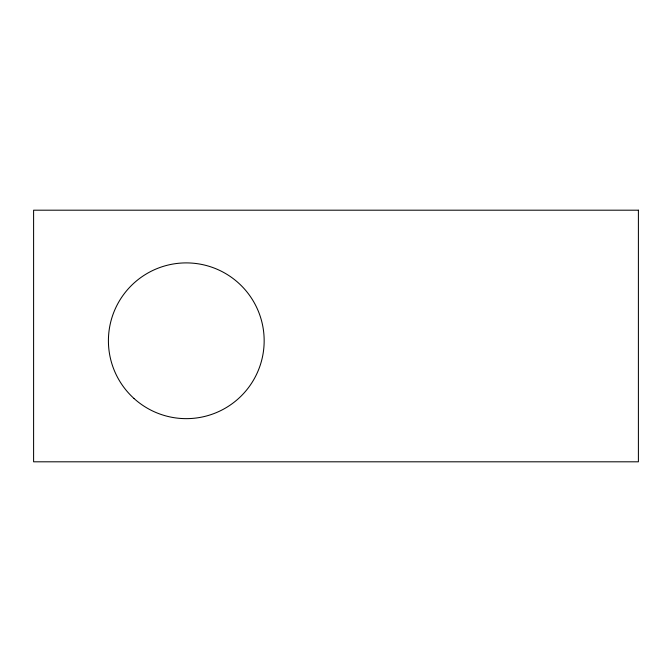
<?xml version="1.0" encoding="UTF-8"?>
<svg xmlns="http://www.w3.org/2000/svg" width="672" height="672" viewBox="0 0 672 672"><rect width="100%" height="100%" fill="white"/><g stroke="black" fill="none" stroke-linecap="round" stroke-linejoin="round"><path stroke-width="1.01" d="M638.4 210.193L33.6 210.193L33.6 461.807L638.4 461.807L638.4 210.193M134.014 398.496A77.876 77.876 0 0 0 262.416 357.176A77.876 77.876 0 0 0 162.431 266.641A77.876 77.876 0 0 0 134.014 398.496"/></g></svg>
